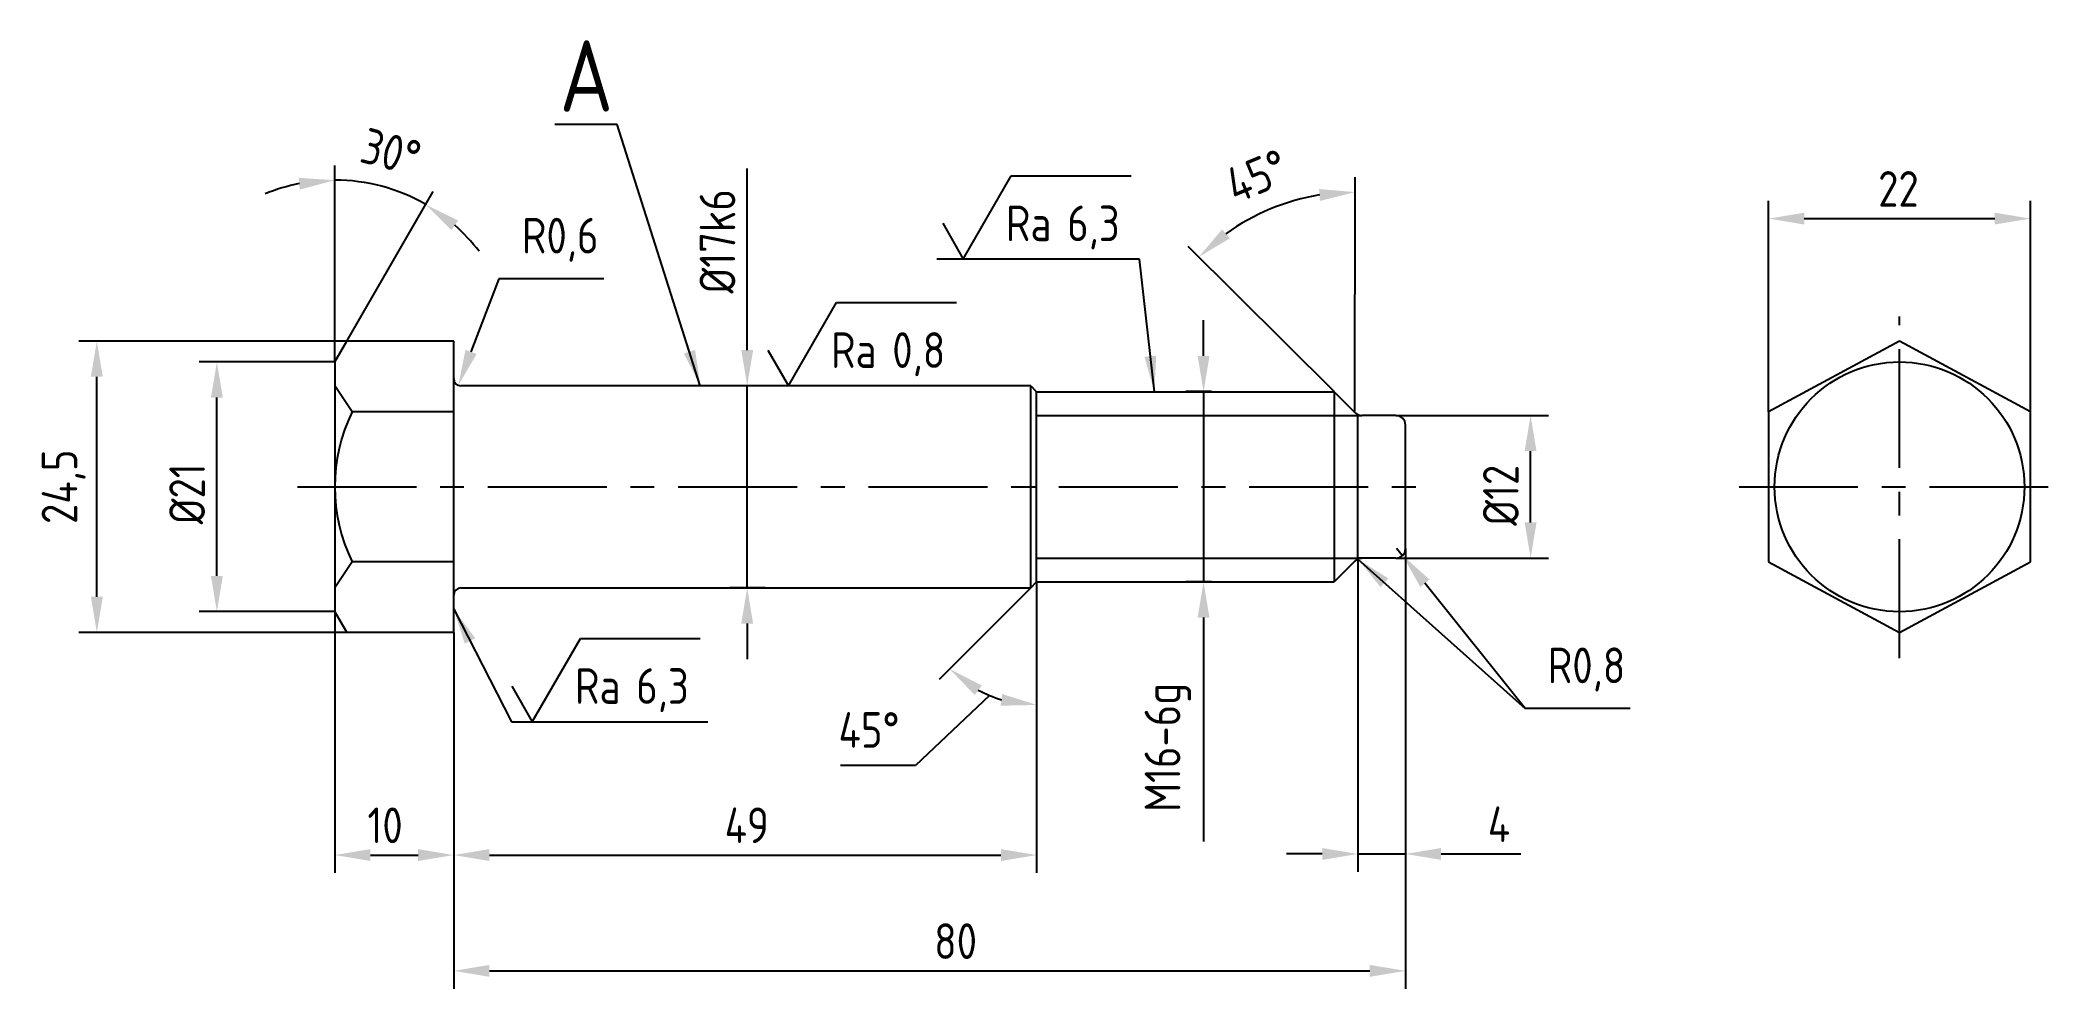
# Model space of a CAD drawing. Extents: x 14 to 184, y -195 to -115.
import ezdxf

# ---------------------------------------------------------------- set-up
doc = ezdxf.new("R2010")
doc.units = 0
doc.header["$LTSCALE"] = 8
doc.linetypes.add('CENTER', pattern=[2, 1.25, -0.25, 0.25, -0.25])
doc.layers.get('DEFPOINTS').update_dxf_attribs({"linetype": 'CONTINUOUS'})
for name, color, linetype in [('BORD', 1, 'CONTINUOUS'), ('CEN', 5, 'CENTER'), ('CONT', 6, 'CONTINUOUS'), ('DIM', 7, 'CONTINUOUS'), ('TEXT', 3, 'CONTINUOUS')]:
    doc.layers.add(name, color=color, linetype=linetype)
doc.styles.add('STYLE1', font='romans.shx', dxfattribs={"width": 0.8})
doc.dimstyles.new('Anqular', dxfattribs={"dimtxt": 3, "dimasz": 3, "dimexe": 1.25, "dimexo": 0, "dimgap": 1.5, "dimtad": 2, "dimtoh": 1, "dimtxsty": 'STYLE1', "dimcen": 2.5, "dimclrt": 3, "dimadec": 0, "dimazin": 0, "dimtfac": 1, "dimtmove": 1, "dimatfit": 3, "dimfxl": 1, "dimarcsym": 0})
doc.dimstyles.new('LIN', dxfattribs={"dimtxt": 3, "dimasz": 3, "dimexe": 1.5, "dimexo": 0, "dimgap": 1, "dimtad": 1, "dimzin": 13, "dimdsep": 46, "dimtxsty": 'STYLE1', "dimcen": 0, "dimclrt": 3, "dimadec": 0, "dimazin": 0, "dimtfac": 1, "dimtmove": 0, "dimatfit": 0, "dimfxl": 1, "dimtolj": 1, "dimtzin": 13, "dimarcsym": 0})
doc.dimstyles.new('Rad', dxfattribs={"dimtxt": 3, "dimasz": 3, "dimexe": 1.25, "dimexo": 0, "dimgap": 1.5, "dimtad": 1, "dimtoh": 1, "dimtxsty": 'STYLE1', "dimcen": 2.5, "dimclrt": 3, "dimadec": 0, "dimazin": 0, "dimtfac": 1, "dimtmove": 0, "dimatfit": 3, "dimfxl": 1, "dimarcsym": 0})

# ---------------------------------------------------------------- blocks, each defined once
blk = doc.blocks.new('*D33')
at = {"layer": 'DEFPOINTS', "color": 0, "transparency": 16777216}
for p in [(29.29, -142.37), (39.2, -142.37), (39.2, -163.37)]:
    blk.add_point(p, dxfattribs=at)
at = {"layer": 'DIM', "color": 0, "lineweight": -2, "transparency": 16777216}
for p, q in [((39.2, -142.37), (27.79, -142.37)), ((29.29, -160.37), (29.29, -145.37)), ((39.2, -163.37), (27.79, -163.37))]:
    blk.add_line(p, q, dxfattribs=at)
at = {"layer": 'DIM', "color": 0, "transparency": 16777216}
for points in [[(28.79, -145.37), (29.79, -145.37), (29.29, -142.37)], [(28.79, -160.37), (29.79, -160.37), (29.29, -163.37)]]:
    blk.add_solid(points, dxfattribs=at)
at = {"layer": 'DIM', "color": 3, "transparency": 16777216, "insert": (26.79, -153.46), "char_height": 3, "attachment_point": 5, "rotation": 90, "style": 'STYLE1'}
blk.add_mtext('\\A1;%%c21', dxfattribs=at)
blk = doc.blocks.new('*D34')
at = {"layer": 'DEFPOINTS', "color": 0, "transparency": 16777216}
for p in [(19.2, -140.62), (40.21, -140.62), (40.21, -165.12)]:
    blk.add_point(p, dxfattribs=at)
at = {"layer": 'DIM', "color": 0, "lineweight": -2, "transparency": 16777216}
for p, q in [((40.21, -140.62), (17.7, -140.62)), ((19.2, -162.12), (19.2, -143.62)), ((40.21, -165.12), (17.7, -165.12))]:
    blk.add_line(p, q, dxfattribs=at)
at = {"layer": 'DIM', "color": 0, "transparency": 16777216}
for points in [[(18.7, -143.62), (19.7, -143.62), (19.2, -140.62)], [(18.7, -162.12), (19.7, -162.12), (19.2, -165.12)]]:
    blk.add_solid(points, dxfattribs=at)
at = {"layer": 'DIM', "color": 3, "transparency": 16777216, "insert": (16.41, -152.87), "char_height": 3, "attachment_point": 5, "rotation": 90, "style": 'STYLE1'}
blk.add_mtext('\\A1;24,5', dxfattribs=at)
blk = doc.blocks.new('*D35')
at = {"layer": 'DEFPOINTS', "color": 0, "transparency": 16777216}
for p in [(44.43, -128.01), (40.21, -140.62), (39.2, -142.37), (39.2, -142.37), (39.2, -163.37)]:
    blk.add_point(p, dxfattribs=at)
at = {"layer": 'DIM', "color": 0, "lineweight": -2, "transparency": 16777216}
for p, q in [((39.2, -142.37), (39.2, -125.84)), ((40.21, -140.62), (47.47, -128.05))]:
    blk.add_line(p, q, dxfattribs=at)
for start, end in [(101.263, 112.526), (60, 90), (37.474, 48.737)]:
    blk.add_arc((39.2, -142.37), 15.29, start, end, dxfattribs=at)
at = {"layer": 'DIM', "color": 0, "transparency": 16777216}
for points in [[(36.16, -126.89), (36.26, -127.88), (39.2, -127.09)], [(48.99, -131.29), (49.57, -130.48), (46.84, -129.14)]]:
    blk.add_solid(points, dxfattribs=at)
at = {"layer": 'DIM', "color": 3, "transparency": 16777216, "insert": (43.93, -124.71), "char_height": 3, "attachment_point": 5, "rotation": 345, "style": 'STYLE1'}
blk.add_mtext('30°', dxfattribs=at)
blk = doc.blocks.new('*D36')
at = {"layer": 'DEFPOINTS', "color": 0, "transparency": 16777216}
for p in [(73.87, -144.37), (73.87, -144.37), (75.37, -161.37)]:
    blk.add_point(p, dxfattribs=at)
at = {"layer": 'DIM', "color": 0, "lineweight": -2, "transparency": 16777216}
for p, q in [((73.87, -141.37), (73.87, -126.09)), ((73.87, -144.37), (72.37, -144.37)), ((73.87, -161.37), (73.87, -144.37)), ((75.37, -161.37), (72.37, -161.37)), ((73.87, -164.37), (73.87, -167.37))]:
    blk.add_line(p, q, dxfattribs=at)
at = {"layer": 'DIM', "color": 0, "transparency": 16777216}
for points in [[(73.37, -141.37), (74.37, -141.37), (73.87, -144.37)], [(73.37, -164.37), (74.37, -164.37), (73.87, -161.37)]]:
    blk.add_solid(points, dxfattribs=at)
at = {"layer": 'DIM', "color": 3, "transparency": 16777216, "insert": (71.37, -132.23), "char_height": 3, "attachment_point": 5, "rotation": 90, "style": 'STYLE1'}
blk.add_mtext('\\A1;%%c17k6', dxfattribs=at)
blk = doc.blocks.new('sherISO_04')
at = {"layer": 'TEXT'}
blk.add_line((4.04, 7), (14.12, 7), dxfattribs=at)
blk.add_lwpolyline([(-1.73, 3), (0, 0), (4.04, 7)], dxfattribs=at)
at = {"layer": 'TEXT', "style": 'STYLE1', "width": 0.8}
blk.add_text('Ra', height=3, dxfattribs=at).set_placement((3.58, 1.5))
blk.add_attdef('3,2', (8.73, 1.5), '', height=3, dxfattribs=at)
blk = doc.blocks.new('*D37')
at = {"layer": 'DEFPOINTS', "color": 0, "transparency": 16777216}
for p in [(120.16, -128.72), (123.2, -144.87), (124.72, -146.39), (124.95, -146.55), (124.95, -155.2)]:
    blk.add_point(p, dxfattribs=at)
at = {"layer": 'DIM', "color": 0, "lineweight": -2, "transparency": 16777216}
for p, q in [((124.95, -146.55), (124.97, -126.84)), ((123.2, -144.87), (110.94, -132.66))]:
    blk.add_line(p, q, dxfattribs=at)
blk.add_arc((124.95, -146.62), 18.53, 99.2401, 125.8135, dxfattribs=at)
at = {"layer": 'DIM', "color": 0, "transparency": 16777216}
for points in [[(121.94, -127.83), (122.02, -128.83), (124.97, -128.09)], [(114.44, -131.98), (113.79, -131.22), (111.83, -133.54)]]:
    blk.add_solid(points, dxfattribs=at)
at = {"layer": 'DIM', "color": 3, "transparency": 16777216, "insert": (116.71, -126.74), "char_height": 3, "attachment_point": 5, "rotation": 22.5268, "style": 'STYLE1'}
blk.add_mtext('45°', dxfattribs=at)
blk = doc.blocks.new('*D38')
at = {"layer": 'DEFPOINTS', "color": 0, "transparency": 16777216}
for p in [(49.8, -143.77), (49.59, -144.34)]:
    blk.add_point(p, dxfattribs=at)
at = {"layer": 'DIM', "color": 0, "lineweight": -2, "transparency": 16777216}
for p, q in [((52.99, -135.39), (50.65, -141.53)), ((61.81, -135.39), (52.99, -135.39))]:
    blk.add_line(p, q, dxfattribs=at)
at = {"layer": 'DIM', "color": 0, "transparency": 16777216}
blk.add_solid([(50.19, -141.35), (51.12, -141.71), (49.59, -144.34)], dxfattribs=at)
at = {"layer": 'DIM', "color": 3, "transparency": 16777216, "insert": (58.15, -132.1), "char_height": 3, "attachment_point": 5, "style": 'STYLE1'}
blk.add_mtext('R0,6', dxfattribs=at)
blk = doc.blocks.new('*D39')
at = {"layer": 'DEFPOINTS', "color": 0, "transparency": 16777216}
for p in [(112.89, -144.87), (112.23, -160.87), (112.89, -160.87)]:
    blk.add_point(p, dxfattribs=at)
at = {"layer": 'DIM', "color": 0, "lineweight": -2, "transparency": 16777216}
for p, q in [((112.23, -141.87), (112.23, -138.87)), ((112.89, -144.87), (110.73, -144.87)), ((112.23, -144.87), (112.23, -160.87)), ((112.89, -160.87), (110.73, -160.87)), ((112.23, -163.87), (112.23, -182.7))]:
    blk.add_line(p, q, dxfattribs=at)
at = {"layer": 'DIM', "color": 0, "transparency": 16777216}
for points in [[(111.73, -141.87), (112.73, -141.87), (112.23, -144.87)], [(111.73, -163.87), (112.73, -163.87), (112.23, -160.87)]]:
    blk.add_solid(points, dxfattribs=at)
at = {"layer": 'DIM', "color": 3, "transparency": 16777216, "insert": (109.23, -174.79), "char_height": 3, "attachment_point": 5, "rotation": 90, "style": 'STYLE1'}
blk.add_mtext('\\A1;M16-6g', dxfattribs=at)
blk = doc.blocks.new('*D40')
at = {"layer": 'DEFPOINTS', "color": 0, "transparency": 16777216}
for p in [(128.46, -158.02), (128.96, -158.64)]:
    blk.add_point(p, dxfattribs=at)
at = {"layer": 'DIM', "color": 0, "lineweight": -2, "transparency": 16777216}
for p, q in [((128.46, -158.02), (128.96, -158.64)), ((139.27, -171.52), (130.84, -160.98)), ((148.08, -171.52), (139.27, -171.52))]:
    blk.add_line(p, q, dxfattribs=at)
at = {"layer": 'DIM', "color": 0, "transparency": 16777216}
blk.add_solid([(131.23, -160.67), (130.45, -161.3), (128.96, -158.64)], dxfattribs=at)
at = {"layer": 'DIM', "color": 3, "transparency": 16777216, "insert": (144.42, -168.24), "char_height": 3, "attachment_point": 5, "style": 'STYLE1'}
blk.add_mtext('R0,8', dxfattribs=at)
blk = doc.blocks.new('*D41')
at = {"layer": 'DEFPOINTS', "color": 0, "transparency": 16777216}
for p in [(128.4, -146.87), (139.72, -146.87), (128.4, -158.87)]:
    blk.add_point(p, dxfattribs=at)
at = {"layer": 'DIM', "color": 0, "lineweight": -2, "transparency": 16777216}
for p, q in [((128.4, -146.87), (141.22, -146.87)), ((139.72, -155.87), (139.72, -149.87)), ((128.4, -158.87), (141.22, -158.87))]:
    blk.add_line(p, q, dxfattribs=at)
at = {"layer": 'DIM', "color": 0, "transparency": 16777216}
for points in [[(139.22, -149.87), (140.22, -149.87), (139.72, -146.87)], [(139.22, -155.87), (140.22, -155.87), (139.72, -158.87)]]:
    blk.add_solid(points, dxfattribs=at)
at = {"layer": 'DIM', "color": 3, "transparency": 16777216, "insert": (137.22, -153.58), "char_height": 3, "attachment_point": 5, "rotation": 90, "style": 'STYLE1'}
blk.add_mtext('\\A1;%%c12', dxfattribs=at)
blk = doc.blocks.new('*D42')
at = {"layer": 'DEFPOINTS', "color": 0, "transparency": 16777216}
for p in [(98.2, -150.87), (97.7, -161.37), (98.2, -160.87), (98.2, -160.87), (95.52, -170.87)]:
    blk.add_point(p, dxfattribs=at)
at = {"layer": 'DIM', "color": 0, "lineweight": -2, "transparency": 16777216}
for p, q in [((97.7, -161.37), (90, -169.07)), ((98.2, -160.87), (98.2, -172.47)), ((94.24, -170.43), (88.01, -176.32)), ((88.01, -176.32), (81.71, -176.32))]:
    blk.add_line(p, q, dxfattribs=at)
blk.add_arc((98.2, -160.87), 10.34, 241.6753, 253.3247, dxfattribs=at)
at = {"layer": 'DIM', "color": 0, "transparency": 16777216}
for points in [[(92.99, -170.38), (93.59, -169.58), (90.88, -168.19)], [(95.3, -170.29), (95.16, -171.28), (98.2, -171.22)]]:
    blk.add_solid(points, dxfattribs=at)
at = {"layer": 'DIM', "color": 3, "transparency": 16777216, "insert": (84.11, -173.32), "char_height": 3, "attachment_point": 5, "style": 'STYLE1'}
blk.add_mtext('45°', dxfattribs=at)
blk = doc.blocks.new('*D43')
at = {"layer": 'DEFPOINTS', "color": 0, "transparency": 16777216}
for p in [(39.2, -163.37), (49.2, -165.12), (49.2, -183.84)]:
    blk.add_point(p, dxfattribs=at)
at = {"layer": 'DIM', "color": 0, "lineweight": -2, "transparency": 16777216}
for p, q in [((39.2, -163.37), (39.2, -185.34)), ((49.2, -165.12), (49.2, -185.34)), ((42.2, -183.84), (46.2, -183.84))]:
    blk.add_line(p, q, dxfattribs=at)
at = {"layer": 'DIM', "color": 0, "transparency": 16777216}
for points in [[(42.2, -183.34), (42.2, -184.34), (39.2, -183.84)], [(46.2, -183.34), (46.2, -184.34), (49.2, -183.84)]]:
    blk.add_solid(points, dxfattribs=at)
at = {"layer": 'DIM', "color": 3, "transparency": 16777216, "insert": (43.43, -181.34), "char_height": 3, "attachment_point": 5, "style": 'STYLE1'}
blk.add_mtext('\\A1;10', dxfattribs=at)
blk = doc.blocks.new('*D44')
at = {"layer": 'DEFPOINTS', "color": 0, "transparency": 16777216}
for p in [(125.2, -158.87), (129.2, -158.07), (129.2, -183.75)]:
    blk.add_point(p, dxfattribs=at)
at = {"layer": 'DIM', "color": 0, "lineweight": -2, "transparency": 16777216}
for p, q in [((125.2, -158.87), (125.2, -185.25)), ((129.2, -158.07), (129.2, -185.25)), ((122.2, -183.75), (119.2, -183.75)), ((125.2, -183.75), (129.2, -183.75)), ((132.2, -183.75), (138.91, -183.75))]:
    blk.add_line(p, q, dxfattribs=at)
at = {"layer": 'DIM', "color": 0, "transparency": 16777216}
for points in [[(122.2, -183.25), (122.2, -184.25), (125.2, -183.75)], [(132.2, -183.25), (132.2, -184.25), (129.2, -183.75)]]:
    blk.add_solid(points, dxfattribs=at)
at = {"layer": 'DIM', "color": 3, "transparency": 16777216, "insert": (137.06, -181.25), "char_height": 3, "attachment_point": 5, "style": 'STYLE1'}
blk.add_mtext('\\A1;4', dxfattribs=at)
blk = doc.blocks.new('*D45')
at = {"layer": 'DEFPOINTS', "color": 0, "transparency": 16777216}
for p in [(181.73, -130.32), (159.73, -146.58), (181.73, -146.58)]:
    blk.add_point(p, dxfattribs=at)
at = {"layer": 'DIM', "color": 0, "lineweight": -2, "transparency": 16777216}
for p, q in [((159.73, -146.58), (159.73, -128.82)), ((162.73, -130.32), (178.73, -130.32)), ((181.73, -146.58), (181.73, -128.82))]:
    blk.add_line(p, q, dxfattribs=at)
at = {"layer": 'DIM', "color": 0, "transparency": 16777216}
for points in [[(162.73, -129.82), (162.73, -130.82), (159.73, -130.32)], [(178.73, -129.82), (178.73, -130.82), (181.73, -130.32)]]:
    blk.add_solid(points, dxfattribs=at)
at = {"layer": 'DIM', "color": 3, "transparency": 16777216, "insert": (170.64, -127.82), "char_height": 3, "attachment_point": 5, "style": 'STYLE1'}
blk.add_mtext('\\A1;22', dxfattribs=at)
blk = doc.blocks.new('*D49')
at = {"layer": 'DEFPOINTS', "color": 0, "transparency": 16777216}
for p in [(98.2, -160.87), (49.2, -165.12), (98.2, -183.84)]:
    blk.add_point(p, dxfattribs=at)
at = {"layer": 'DIM', "color": 0, "lineweight": -2, "transparency": 16777216}
for p, q in [((98.2, -160.87), (98.2, -185.34)), ((49.2, -165.12), (49.2, -185.34)), ((52.2, -183.84), (95.2, -183.84))]:
    blk.add_line(p, q, dxfattribs=at)
at = {"layer": 'DIM', "color": 0, "transparency": 16777216}
for points in [[(52.2, -183.34), (52.2, -184.34), (49.2, -183.84)], [(95.2, -183.34), (95.2, -184.34), (98.2, -183.84)]]:
    blk.add_solid(points, dxfattribs=at)
at = {"layer": 'DIM', "color": 3, "transparency": 16777216, "insert": (73.83, -181.34), "char_height": 3, "attachment_point": 5, "style": 'STYLE1'}
blk.add_mtext('\\A1;49', dxfattribs=at)
blk = doc.blocks.new('*D50')
at = {"layer": 'DEFPOINTS', "color": 0, "transparency": 16777216}
for p in [(129.2, -158.07), (49.2, -165.12), (129.2, -193.58)]:
    blk.add_point(p, dxfattribs=at)
at = {"layer": 'DIM', "color": 0, "lineweight": -2, "transparency": 16777216}
for p, q in [((129.2, -158.07), (129.2, -195.08)), ((49.2, -165.12), (49.2, -195.08)), ((52.2, -193.58), (126.2, -193.58))]:
    blk.add_line(p, q, dxfattribs=at)
at = {"layer": 'DIM', "color": 0, "transparency": 16777216}
for points in [[(52.2, -193.08), (52.2, -194.08), (49.2, -193.58)], [(126.2, -193.08), (126.2, -194.08), (129.2, -193.58)]]:
    blk.add_solid(points, dxfattribs=at)
at = {"layer": 'DIM', "color": 3, "transparency": 16777216, "insert": (91.39, -191.08), "char_height": 3, "attachment_point": 5, "style": 'STYLE1'}
blk.add_mtext('\\A1;80', dxfattribs=at)

msp = doc.modelspace()

# ---------------------------------------------------------------- linework, layer by layer
at = {"layer": 'BORD'}
for p, q in [((98.199, -146.875), (125.53, -146.875)), ((98.199, -158.875), (125.53, -158.875))]:
    msp.add_line(p, q, dxfattribs=at)
at = {"layer": 'CEN'}
for p, q in [((170.731, -167.287), (170.731, -138.541)), ((36.062, -152.875), (131.491, -152.875)), ((157.239, -152.875), (183.695, -152.875))]:
    msp.add_line(p, q, dxfattribs=at)
at = {"layer": 'CONT'}
for p, q in [((39.199, -142.375), (40.209, -140.625)), ((40.66, -146.575), (39.199, -144.389)), ((97.699, -144.375), (98.199, -144.875)), ((97.699, -161.375), (97.699, -144.375)), ((98.199, -144.875), (123.199, -144.875)), ((124.964, -146.64), (123.199, -144.875)), ((123.199, -144.875), (123.199, -160.875)), ((125.199, -158.946), (125.199, -146.803)), ((128.399, -146.875), (125.53, -146.875)), ((129.199, -158.075), (129.199, -147.675)), ((128.399, -158.875), (125.199, -158.875)), ((40.66, -159.174), (39.199, -161.36)), ((124.964, -159.109), (123.199, -160.875)), ((97.699, -161.375), (98.199, -160.875)), ((98.199, -160.875), (123.199, -160.875)), ((39.199, -163.375), (40.209, -165.125))]:
    msp.add_line(p, q, dxfattribs=at)
at = {"layer": 'CONT', "ltscale": 2.25}
for p, q in [((49.199, -140.625), (40.209, -140.625)), ((49.199, -165.125), (49.199, -140.625)), ((170.731, -140.625), (159.731, -146.575)), ((181.731, -146.575), (170.731, -140.625)), ((39.199, -142.375), (39.199, -163.375)), ((97.699, -144.375), (49.799, -144.375)), ((98.199, -160.875), (98.199, -144.875)), ((49.199, -146.575), (40.66, -146.575)), ((159.731, -146.575), (159.731, -159.174)), ((181.731, -159.174), (181.731, -146.575)), ((49.199, -159.174), (40.66, -159.174)), ((159.731, -159.174), (170.731, -165.125)), ((170.731, -165.125), (181.731, -159.174)), ((49.799, -161.375), (97.699, -161.375)), ((49.199, -165.125), (40.209, -165.125))]:
    msp.add_line(p, q, dxfattribs=at)
msp.add_circle((170.731, -152.875), 10.5, dxfattribs=at)
for centre, radius, start, end in [((49.799, -143.775), 0.6, 180, 270), ((53.488, -152.875), 14.291, 153.84696, 206.15304), ((49.799, -161.975), 0.6, 90, 180)]:
    msp.add_arc(centre, radius, start, end, dxfattribs=at)
at = {"layer": 'CONT'}
for centre, start, end in [((125.53, -146.075), 225, 270), ((128.399, -147.675), 0, 90), ((125.53, -159.675), 90, 135), ((128.399, -158.075), 270, 0)]:
    msp.add_arc(centre, 0.8, start, end, dxfattribs=at)

# ---------------------------------------------------------------- block references
at = {"layer": 'DIM'}
for p, values in [((92.031, -133.715), {'3,2': '6,3'}), ((77.331, -144.375), {'3,2': '0,8'}), ((55.807, -172.625), {'3,2': '6,3'})]:
    msp.add_blockref('sherISO_04', p, dxfattribs=at).add_auto_attribs(values)

# ---------------------------------------------------------------- texts
at = {"layer": 'CONT', "style": 'STYLE1', "width": 0.8}
msp.add_text('A', height=6, dxfattribs=at).set_placement((58.101, -121.319))

# ---------------------------------------------------------------- dimensions: what is measured, and where the dimension line sits
at = {"layer": 'DIM'}
for base, line1, line2, picture, middle in [((44.427, -128.011), ((39.199, -142.375), (40.209, -140.625)), ((39.199, -142.375), (39.199, -163.375)), '*D35', (43.932, -124.712)), ((120.157, -128.724), ((123.199, -144.875), (124.721, -146.391)), ((124.955, -146.553), (124.948, -155.197)), '*D37', (116.705, -126.735))]:
    dim = msp.add_angular_dim_2l(base=base, line1=line1, line2=line2, dimstyle='Rad', dxfattribs=at)
    dim.commit()
    dim.dimension.update_dxf_attribs({"geometry": picture, "text_midpoint": middle})
for base, p1, p2, text, picture, middle in [((73.873, -144.375), (75.373, -161.375), (73.873, -144.375), '%%c<>k6', '*D36', (73.873, -132.232)), ((112.233, -160.875), (112.891, -144.875), (112.891, -160.875), 'M16-6g', '*D39', (112.233, -174.789)), ((19.199, -140.625), (40.209, -165.125), (40.209, -140.625), '24,5', '*D34', (19.199, -152.875)), ((29.285, -142.375), (39.199, -163.375), (39.199, -142.375), '%%c<>', '*D33', (29.285, -153.461)), ((139.725, -146.875), (128.399, -158.875), (128.399, -146.875), '%%c<>', '*D41', (139.725, -153.583))]:
    dim = msp.add_linear_dim(base=base, p1=p1, p2=p2, angle=90, text=text, dimstyle='LIN', dxfattribs=at)
    dim.commit()
    dim.dimension.update_dxf_attribs({"geometry": picture, "text_midpoint": middle, "dimtype": 160})
for base, p1, p2, picture, middle in [((181.731, -130.316), (159.731, -146.575), (181.731, -146.575), '*D45', (170.636, -130.316)), ((129.199, -193.584), (49.199, -165.125), (129.199, -158.075), '*D50', (91.388, -193.584)), ((129.199, -183.754), (125.199, -158.875), (129.199, -158.075), '*D44', (137.056, -183.754)), ((98.199, -183.845), (49.199, -165.125), (98.199, -160.875), '*D49', (73.829, -183.845)), ((49.199, -183.845), (39.199, -163.375), (49.199, -165.125), '*D43', (43.427, -183.845))]:
    dim = msp.add_linear_dim(base=base, p1=p1, p2=p2, dimstyle='LIN', dxfattribs=at)
    dim.commit()
    dim.dimension.update_dxf_attribs({"geometry": picture, "text_midpoint": middle, "dimtype": 160})
dim = msp.add_radius_dim(center=(49.799, -143.775), mpoint=(49.585, -144.335), dimstyle='Rad', override={"dimtmove": 1}, dxfattribs=at)
dim.commit()
dim.dimension.update_dxf_attribs({"geometry": '*D38', "text_midpoint": (52.991, -135.39), "dimtype": 164})
dim = msp.add_angular_dim_2l(base=(95.521, -170.867), line1=((98.199, -160.875), (98.199, -150.875)), line2=((97.699, -161.375), (98.199, -160.875)), dimstyle='Anqular', dxfattribs=at)
dim.commit()
dim.dimension.update_dxf_attribs({"geometry": '*D42', "text_midpoint": (84.113, -173.323), "dimtype": 162})
dim = msp.add_radius_dim(center=(128.465, -158.015), mpoint=(128.964, -158.64), dimstyle='Rad', dxfattribs=at)
dim.commit()
dim.dimension.update_dxf_attribs({"geometry": '*D40', "text_midpoint": (144.423, -171.521), "dimtype": 164})

# ---------------------------------------------------------------- leaders
msp.add_leader([(69.928, -144.375), (62.936, -122.401), (57.692, -122.401)], dimstyle='LIN', dxfattribs=at)
for points, dimstyle, override in [([(108.092, -144.875), (106.841, -133.715), (89.812, -133.715)], 'Rad', {"dimgap": 1.5, "dimtad": 0}), ([(125.199, -158.946), (139.266, -171.521)], 'LIN', {"dimgap": 1, "dimtad": 0})]:
    msp.add_leader(points, dimstyle=dimstyle, override=override, dxfattribs=at)
at = {"layer": 'DIM', "annotation_type": 0, "has_hookline": 1, "hookline_direction": 0}
msp.add_leader([(49.199, -163.161), (54.044, -172.625), (70.554, -172.639)], dimstyle='LIN', override={"dimgap": 1, "dimtad": 0}, dxfattribs=at)

doc.saveas('drawing.dxf')
